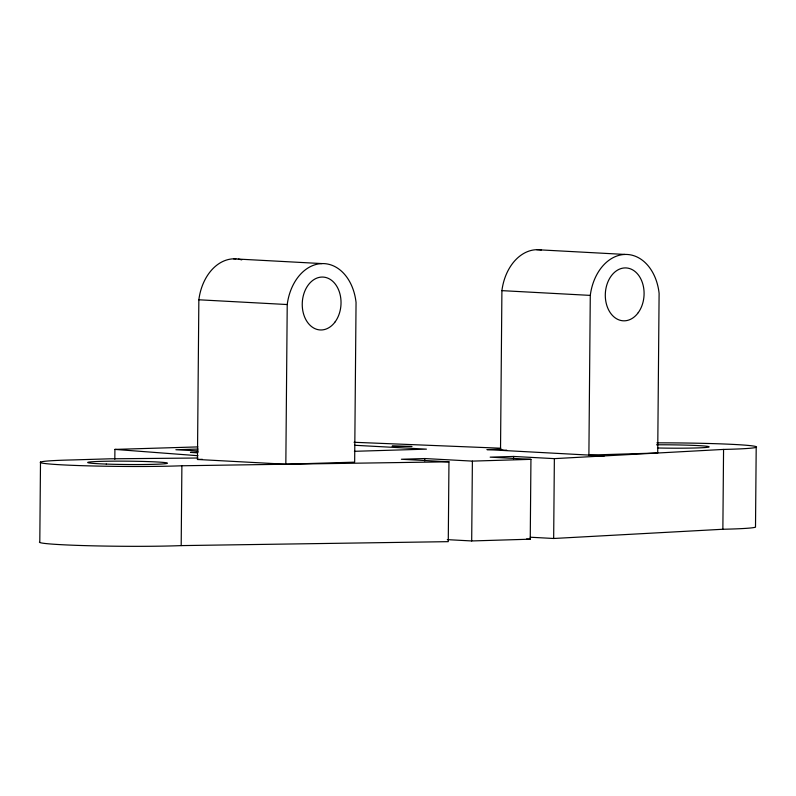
<?xml version="1.0" encoding="UTF-8"?>
<svg xmlns="http://www.w3.org/2000/svg" width="796" height="796" viewBox="0 0 796 796"><rect width="100%" height="100%" fill="white"/><g stroke="black" fill="none" stroke-linecap="round" stroke-linejoin="round"><path stroke-width="1.19" d="M40.497 462.028L39.8 541.877A80.476 3.373 0.5 0 0 88.535 545.718A80.476 3.373 0.5 0 0 181.189 545.608L448.267 541.658L448.964 461.819L401.383 459.252L424.805 458.546L472.386 461.113L530.942 459.342L530.245 539.19L471.69 540.952L447.292 539.638M114.823 459.232L114.913 449.402L197.925 446.904M181.189 545.608L181.886 465.769L448.964 461.819M233.606 258.829L321.992 263.585A47.571 34.815 -86.9 0 1 356.051 302.47L354.658 462.158L285.834 464.227L197.458 459.471L198.851 299.784A47.571 34.815 -86.9 0 1 235.944 258.859M285.834 464.227L287.227 304.54A47.571 34.815 -86.9 0 1 321.992 263.585M424.785 461.003L424.805 458.546M471.69 540.952L472.386 461.113M506.654 450.148L500.515 450.327L501.908 290.639A47.571 34.815 -86.9 0 1 541.33 249.974M513.569 458.894L513.589 456.446L490.167 457.153L530.942 459.342M530.196 537.22L553.668 538.484L554.364 458.635L723.564 449.422A80.476 3.373 0.5 0 0 749.046 445.501A80.476 3.373 0.5 0 0 656.899 442.845M625.039 254.441A47.571 34.815 -86.9 0 0 590.284 295.396L588.891 455.083L657.715 453.004L659.108 293.326A47.571 34.815 -86.9 0 0 625.039 254.441L536.663 249.685M553.668 538.484L722.867 529.26L723.564 449.422M756.2 447.302L755.503 527.151A80.476 3.373 0.5 0 1 722.867 529.26M500.515 450.327L502.982 450.148M198.224 449.063L175.876 449.73L198.154 450.934M354.409 451.312L426.427 449.143L354.638 445.272M500.953 449.173L486.923 449.601L604.333 455.919M197.458 459.471L202.373 459.322M197.945 458.018L109.729 458.814L73.132 459.919A80.476 3.373 0.5 0 0 61.63 464.824A80.476 3.373 0.5 0 0 181.886 465.769M198.204 452.048L190.453 452.377L197.498 452.854M354.041 442.277L500.803 448.218M501.908 290.639L590.284 295.396M198.851 299.784L287.227 304.54M513.589 456.446L554.364 458.635M526.544 538.992L530.245 539.19M114.913 449.402L197.995 455.72M656.511 444.795A39.959 1.672 0.5 0 1 709.137 446.825A39.959 1.672 0.5 0 1 657.426 447.989M238.273 259.118A47.571 34.815 -86.9 0 1 241.715 259.884M392.249 446.198L411.781 446.506L392.249 446.198M106.266 464.068A39.959 1.672 0.5 0 0 167.439 463.252A39.959 1.672 0.5 0 0 108.823 461.202A39.959 1.672 0.5 0 0 106.266 464.068M638.253 312.649A26.477 19.373 -86.9 0 0 629.935 268.66A26.477 19.373 -86.9 0 0 605.895 301.774A26.477 19.373 -86.9 0 0 638.253 312.649M335.196 321.793A26.477 19.373 -86.9 0 0 326.877 277.804A26.477 19.373 -86.9 0 0 302.838 310.918A26.477 19.373 -86.9 0 0 335.196 321.793"/></g></svg>
